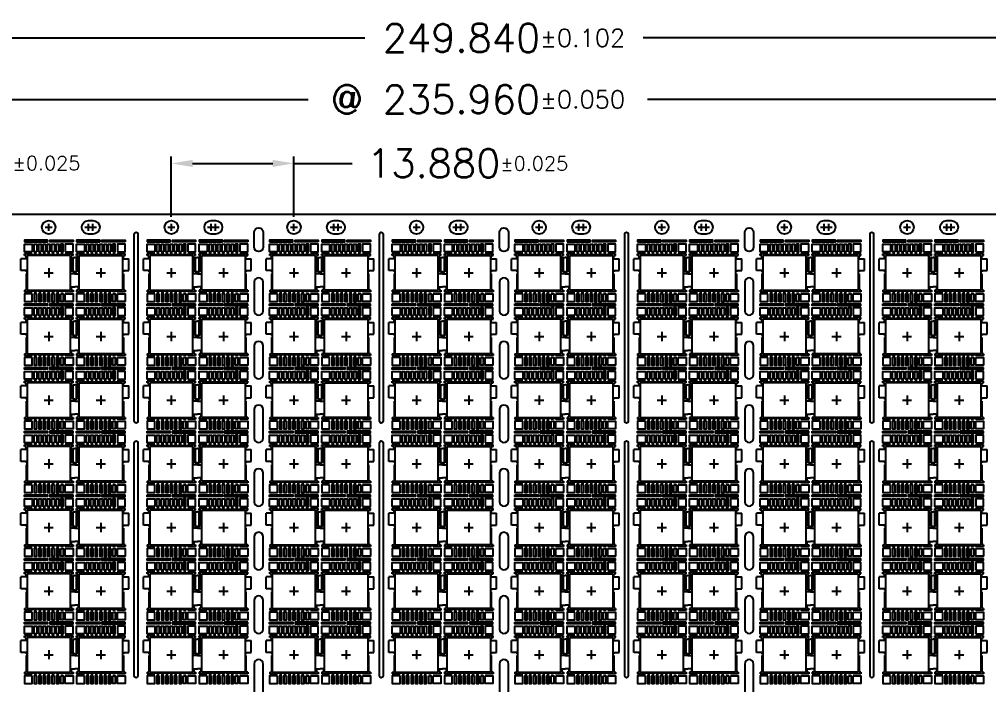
# Model space of a CAD drawing. Extents: x -204 to -64, y -54 to 30.
# Drawn here: x -109.37 to -81.94, y 11.33 to 30.14 of the extents above; entities that cross this region are included whole.
import ezdxf
from ezdxf.lldxf.tags import DXFTag

# ---------------------------------------------------------------- set-up
doc = ezdxf.new("R2010")
doc.units = 0
doc.header["$LTSCALE"] = 8
doc.header["$MEASUREMENT"] = 0
doc.linetypes.add('PHANTOM', pattern=[63.5, 31.75, -6.35, 6.35, -6.35, 6.35, -6.35])
for name, color, linetype in [('CEN', 2, 'CENTER'), ('DIM', 7, 'Continuous'), ('PKG-OUT', 1, 'PHANTOM')]:
    doc.layers.add(name, color=color, linetype=linetype)
doc.styles.get("Standard").update_dxf_attribs({"font": 'SIMPLEX.shx', "height": 0.8})
tags = doc.linetypes.add('CENTER', pattern=[2, 1.25, -0.25, 0.25, -0.25]).pattern_tags.tags
tags[10:11] = [DXFTag(74, 4), DXFTag(75, 0), DXFTag(340, '0'), DXFTag(46, 1.0), DXFTag(50, 0.0), DXFTag(44, 0.0), DXFTag(45, 0.0)]
tags[8:9] = [DXFTag(74, 4), DXFTag(75, 0), DXFTag(340, '0'), DXFTag(46, 1.0), DXFTag(50, 0.0), DXFTag(44, 0.0), DXFTag(45, 0.0)]
tags[6:7] = [DXFTag(74, 4), DXFTag(75, 0), DXFTag(340, '0'), DXFTag(46, 1.0), DXFTag(50, 0.0), DXFTag(44, 0.0), DXFTag(45, 0.0)]
tags[4:5] = [DXFTag(74, 4), DXFTag(75, 0), DXFTag(340, '0'), DXFTag(46, 1.0), DXFTag(50, 0.0), DXFTag(44, 0.0), DXFTag(45, 0.0)]
doc.dimstyles.new('STRIP', dxfattribs={"dimtxt": 0.8, "dimasz": 0.6, "dimexe": 0.2, "dimexo": 0.2, "dimgap": 0.2, "dimtad": 0, "dimdec": 3, "dimlfac": 4, "dimzin": 0, "dimdsep": 46, "dimtxsty": 'Standard', "dimcen": 0.2, "dimclrd": 2, "dimclre": 2, "dimadec": 0, "dimazin": 0, "dimtfac": 1, "dimtdec": 3, "dimtofl": 0, "dimtmove": 0, "dimatfit": 3, "dimfxl": 1, "dimtolj": 1, "dimtzin": 0, "dimarcsym": 0})

# ---------------------------------------------------------------- blocks, each defined once
blk = doc.blocks.new('*D107')
at = {"layer": 'DEFPOINTS', "color": 0, "transparency": 16777216}
for p in [(144.237, -237.811), (81.777, -243.053), (144.237, -243.053)]:
    blk.add_point(p, dxfattribs=at)
at = {"layer": 'DIM', "color": 2, "lineweight": -2, "transparency": 16777216}
for p, q in [((81.777, -242.853), (81.777, -237.611)), ((144.237, -242.853), (144.237, -237.611)), ((82.377, -237.811), (109.069, -237.811)), ((143.637, -237.811), (116.945, -237.811))]:
    blk.add_line(p, q, dxfattribs=at)
at = {"layer": 'DIM', "color": 2, "transparency": 16777216}
for points in [[(82.377, -237.711), (82.377, -237.911), (81.777, -237.811)], [(143.637, -237.711), (143.637, -237.911), (144.237, -237.811)]]:
    blk.add_solid(points, dxfattribs=at)
at = {"layer": 'DIM', "color": 0, "transparency": 16777216, "insert": (113.007, -237.811), "char_height": 0.8, "attachment_point": 5}
blk.add_mtext('\\A1;249.840{\\H0.625x;%%P0.102}', dxfattribs=at)
blk = doc.blocks.new('LEAD')
for points in [[(42.93, 75.15), (42.04, 75.15), (42.04, 76.03), (42.93, 76.03)], [(43.43, 75.15), (43.16, 75.15), (43.16, 76.03), (43.43, 76.03)], [(43.93, 75.15), (43.66, 75.15), (43.66, 76.03), (43.93, 76.03)], [(44.43, 75.15), (44.16, 75.15), (44.16, 76.03), (44.43, 76.03)], [(44.93, 75.15), (44.66, 75.15), (44.66, 76.03), (44.93, 76.03)], [(45.43, 75.15), (45.16, 75.15), (45.16, 76.03), (45.43, 76.03)], [(45.93, 75.15), (45.66, 75.15), (45.66, 76.03), (45.93, 76.03)], [(46.16, 75.15), (46.43, 75.15), (46.43, 76.03), (46.16, 76.03)], [(46.66, 75.15), (47.54, 75.15), (47.54, 76.03), (46.66, 76.03)]]:
    blk.add_lwpolyline(points, close=True)
blk = doc.blocks.new('*D96')
at = {"layer": 'DEFPOINTS', "color": 0, "transparency": 16777216}
for p in [(93.184, -241.353), (86.244, -243.066), (93.184, -243.066)]:
    blk.add_point(p, dxfattribs=at)
at = {"layer": 'DIM', "color": 2, "lineweight": -2, "transparency": 16777216}
for p, q in [((86.244, -242.866), (86.244, -241.153)), ((86.844, -241.353), (92.584, -241.353)), ((93.184, -242.866), (93.184, -241.153)), ((93.184, -241.353), (94.832, -241.353))]:
    blk.add_line(p, q, dxfattribs=at)
at = {"layer": 'DIM', "color": 2, "transparency": 16777216}
for points in [[(86.844, -241.253), (86.844, -241.453), (86.244, -241.353)], [(92.584, -241.253), (92.584, -241.453), (93.184, -241.353)]]:
    blk.add_solid(points, dxfattribs=at)
at = {"layer": 'DIM', "color": 0, "transparency": 16777216, "insert": (98.175, -241.353), "char_height": 0.8, "attachment_point": 5}
blk.add_mtext('\\A1;27.760{\\H0.4;±0.025}', dxfattribs=at)
blk = doc.blocks.new('*D98')
at = {"layer": 'DEFPOINTS', "color": 0, "transparency": 16777216}
for p in [(107.064, -241.359), (103.594, -243.066), (107.064, -243.066)]:
    blk.add_point(p, dxfattribs=at)
at = {"layer": 'DIM', "color": 2, "lineweight": -2, "transparency": 16777216}
for p, q in [((103.594, -242.866), (103.594, -241.159)), ((104.194, -241.359), (106.464, -241.359)), ((107.064, -242.866), (107.064, -241.159)), ((107.064, -241.359), (108.712, -241.359))]:
    blk.add_line(p, q, dxfattribs=at)
at = {"layer": 'DIM', "color": 2, "transparency": 16777216}
for points in [[(104.194, -241.259), (104.194, -241.459), (103.594, -241.359)], [(106.464, -241.259), (106.464, -241.459), (107.064, -241.359)]]:
    blk.add_solid(points, dxfattribs=at)
at = {"layer": 'DIM', "color": 0, "transparency": 16777216, "insert": (111.979, -241.359), "char_height": 0.8, "attachment_point": 5}
blk.add_mtext('\\A1;13.880{\\H0.4;±0.025}', dxfattribs=at)
blk = doc.blocks.new('*D95')
at = {"layer": 'DEFPOINTS', "color": 0, "transparency": 16777216}
for p in [(141.764, -239.55), (82.774, -243.066), (141.764, -243.066)]:
    blk.add_point(p, dxfattribs=at)
at = {"layer": 'DIM', "color": 2, "lineweight": -2, "transparency": 16777216}
for p, q in [((82.774, -242.866), (82.774, -239.35)), ((141.764, -242.866), (141.764, -239.35)), ((83.374, -239.55), (107.465, -239.55)), ((141.164, -239.55), (117.074, -239.55))]:
    blk.add_line(p, q, dxfattribs=at)
at = {"layer": 'DIM', "color": 2, "transparency": 16777216}
for points in [[(83.374, -239.45), (83.374, -239.65), (82.774, -239.55)], [(141.164, -239.45), (141.164, -239.65), (141.764, -239.55)]]:
    blk.add_solid(points, dxfattribs=at)
at = {"layer": 'DIM', "color": 0, "transparency": 16777216, "insert": (112.269, -239.55), "char_height": 0.8, "attachment_point": 5}
blk.add_mtext('\\A1;{\\C1;@} 235.960{\\H0.625x;%%P0.050}', dxfattribs=at)
blk = doc.blocks.new('HSSOP16')
for p, q in [((56.814, 26.717), (56.664, 26.717)), ((56.664, 26.379), (56.664, 26.717)), ((56.985, 26.854), (56.764, 26.854)), ((56.764, 26.804), (56.764, 26.854)), ((56.814, 26.804), (56.764, 26.804)), ((56.814, 26.717), (56.814, 26.804)), ((56.985, 26.804), (56.985, 26.854)), ((57.042, 26.804), (57.042, 26.854)), ((57.11, 26.854), (57.042, 26.854)), ((57.11, 26.804), (57.11, 26.854)), ((57.167, 26.804), (57.167, 26.854)), ((57.235, 26.854), (57.167, 26.854)), ((57.235, 26.804), (57.235, 26.854)), ((57.292, 26.804), (57.292, 26.854)), ((57.36, 26.854), (57.292, 26.854)), ((57.36, 26.804), (57.36, 26.854)), ((57.417, 26.804), (57.417, 26.854)), ((57.485, 26.854), (57.417, 26.854)), ((57.485, 26.804), (57.485, 26.854)), ((57.542, 26.804), (57.542, 26.854)), ((57.61, 26.854), (57.542, 26.854)), ((57.61, 26.804), (57.61, 26.854)), ((57.667, 26.804), (57.667, 26.854)), ((57.735, 26.854), (57.667, 26.854)), ((57.735, 26.804), (57.735, 26.854)), ((57.792, 26.804), (57.792, 26.854)), ((57.86, 26.854), (57.792, 26.854)), ((57.86, 26.804), (57.86, 26.854)), ((58.139, 26.854), (57.917, 26.854)), ((57.917, 26.804), (57.917, 26.854)), ((58.089, 26.342), (58.089, 26.804)), ((58.139, 26.804), (58.089, 26.804)), ((58.139, 26.804), (58.139, 26.854)), ((58.46, 26.854), (58.239, 26.854)), ((58.239, 26.804), (58.239, 26.854)), ((58.239, 26.804), (58.289, 26.804)), ((58.289, 26.342), (58.289, 26.804)), ((58.46, 26.804), (58.46, 26.854)), ((58.517, 26.804), (58.517, 26.854)), ((58.585, 26.854), (58.517, 26.854)), ((58.585, 26.804), (58.585, 26.854)), ((58.642, 26.804), (58.642, 26.854)), ((58.71, 26.854), (58.642, 26.854)), ((58.71, 26.804), (58.71, 26.854)), ((58.767, 26.804), (58.767, 26.854)), ((58.835, 26.854), (58.767, 26.854)), ((58.835, 26.804), (58.835, 26.854)), ((58.892, 26.804), (58.892, 26.854)), ((58.96, 26.854), (58.892, 26.854)), ((58.96, 26.804), (58.96, 26.854)), ((59.017, 26.804), (59.017, 26.854)), ((59.085, 26.854), (59.017, 26.854)), ((59.085, 26.804), (59.085, 26.854)), ((59.142, 26.804), (59.142, 26.854)), ((59.21, 26.854), (59.142, 26.854)), ((59.21, 26.804), (59.21, 26.854)), ((59.267, 26.804), (59.267, 26.854)), ((59.335, 26.854), (59.267, 26.854)), ((59.335, 26.804), (59.335, 26.854)), ((59.614, 26.854), (59.392, 26.854)), ((59.392, 26.804), (59.392, 26.854)), ((59.564, 26.717), (59.564, 26.804)), ((59.564, 26.804), (59.614, 26.804)), ((59.564, 26.717), (59.714, 26.717)), ((59.614, 26.804), (59.614, 26.854)), ((59.714, 26.379), (59.714, 26.717)), ((56.814, 26.379), (56.664, 26.379)), ((56.814, 26.379), (56.814, 26.342)), ((56.814, 26.342), (56.839, 26.342)), ((58.089, 26.342), (58.064, 26.342)), ((58.289, 26.342), (58.314, 26.342)), ((59.564, 26.342), (59.539, 26.342)), ((59.564, 26.379), (59.714, 26.379)), ((59.564, 26.379), (59.564, 26.342)), ((56.814, 26.292), (56.839, 26.292)), ((56.814, 26.292), (56.814, 25.829)), ((58.189, 26.292), (58.064, 26.292)), ((58.189, 26.292), (58.314, 26.292)), ((59.564, 26.292), (59.539, 26.292)), ((59.564, 26.292), (59.564, 25.829)), ((56.764, 25.829), (56.764, 25.779)), ((56.764, 25.829), (56.814, 25.829)), ((56.985, 25.829), (56.985, 25.779)), ((57.042, 25.829), (57.042, 25.779)), ((57.11, 25.829), (57.11, 25.779)), ((57.167, 25.829), (57.167, 25.779)), ((57.235, 25.829), (57.235, 25.779)), ((57.292, 25.829), (57.292, 25.779)), ((57.36, 25.829), (57.36, 25.779)), ((57.417, 25.829), (57.417, 25.779)), ((57.485, 25.829), (57.485, 25.779)), ((57.542, 25.829), (57.542, 25.779)), ((57.61, 25.829), (57.61, 25.779)), ((57.667, 25.829), (57.667, 25.779)), ((57.735, 25.829), (57.735, 25.779)), ((57.792, 25.829), (57.792, 25.779)), ((57.86, 25.829), (57.86, 25.779)), ((57.917, 25.829), (57.917, 25.779)), ((58.089, 25.917), (58.189, 25.917)), ((58.089, 25.917), (58.089, 25.829)), ((58.089, 25.829), (58.139, 25.829)), ((58.139, 25.829), (58.139, 25.779)), ((58.289, 25.917), (58.189, 25.917)), ((58.289, 25.829), (58.239, 25.829)), ((58.239, 25.829), (58.239, 25.779)), ((58.289, 25.917), (58.289, 25.829)), ((58.46, 25.829), (58.46, 25.779)), ((58.517, 25.829), (58.517, 25.779)), ((58.585, 25.829), (58.585, 25.779)), ((58.642, 25.829), (58.642, 25.779)), ((58.71, 25.829), (58.71, 25.779)), ((58.767, 25.829), (58.767, 25.779)), ((58.835, 25.829), (58.835, 25.779)), ((58.892, 25.829), (58.892, 25.779)), ((58.96, 25.829), (58.96, 25.779)), ((59.017, 25.829), (59.017, 25.779)), ((59.085, 25.829), (59.085, 25.779)), ((59.142, 25.829), (59.142, 25.779)), ((59.21, 25.829), (59.21, 25.779)), ((59.267, 25.829), (59.267, 25.779)), ((59.335, 25.829), (59.335, 25.779)), ((59.392, 25.829), (59.392, 25.779)), ((59.614, 25.829), (59.564, 25.829)), ((59.614, 25.829), (59.614, 25.779)), ((56.985, 25.779), (56.764, 25.779)), ((57.11, 25.779), (57.042, 25.779)), ((57.235, 25.779), (57.167, 25.779)), ((57.36, 25.779), (57.292, 25.779)), ((57.485, 25.779), (57.417, 25.779)), ((57.61, 25.779), (57.542, 25.779)), ((57.735, 25.779), (57.667, 25.779)), ((57.86, 25.779), (57.792, 25.779)), ((58.139, 25.779), (57.917, 25.779)), ((58.46, 25.779), (58.239, 25.779)), ((58.585, 25.779), (58.517, 25.779)), ((58.71, 25.779), (58.642, 25.779)), ((58.835, 25.779), (58.767, 25.779)), ((58.96, 25.779), (58.892, 25.779)), ((59.085, 25.779), (59.017, 25.779)), ((59.21, 25.779), (59.142, 25.779)), ((59.335, 25.779), (59.267, 25.779)), ((59.614, 25.779), (59.392, 25.779))]:
    blk.add_line(p, q)
for points in [[(58.189, 26.342), (58.139, 26.342), (58.139, 26.754), (58.189, 26.754)], [(58.189, 26.342), (58.239, 26.342), (58.239, 26.754), (58.189, 26.754)]]:
    blk.add_lwpolyline(points)
at = {"layer": 'CEN', "ltscale": 0.01}
for p, q in [((57.451, 26.446), (57.451, 26.188)), ((58.926, 26.446), (58.926, 26.188)), ((57.322, 26.317), (57.58, 26.317)), ((58.797, 26.317), (59.055, 26.317))]:
    blk.add_line(p, q, dxfattribs=at)
at = {"layer": 'PKG-OUT', "color": 1}
for points in [[(58.064, 26.804), (56.839, 26.804), (56.839, 25.829), (58.064, 25.829)], [(58.314, 26.804), (59.539, 26.804), (59.539, 25.829), (58.314, 25.829)]]:
    blk.add_lwpolyline(points, close=True, dxfattribs=at)

msp = doc.modelspace()

# ---------------------------------------------------------------- linework, layer by layer
msp.add_line((-64.67724, 24.62459), (-126.63724, 24.62459))
for points in [[(-107.41474, 24.45259), (-107.28774, 24.45259, -1), (-107.28774, 24.07159), (-107.41474, 24.07159, -1)], [(-103.94474, 24.45259), (-103.81774, 24.45259, -1), (-103.81774, 24.07159), (-103.94474, 24.07159, -1)], [(-100.47474, 24.45259), (-100.34774, 24.45259, -1), (-100.34774, 24.07159), (-100.47474, 24.07159, -1)], [(-97.00474, 24.45259), (-96.87774, 24.45259, -1), (-96.87774, 24.07159), (-97.00474, 24.07159, -1)], [(-93.53474, 24.45259), (-93.40774, 24.45259, -1), (-93.40774, 24.07159), (-93.53474, 24.07159, -1)], [(-90.06474, 24.45259), (-89.93774, 24.45259, -1), (-89.93774, 24.07159), (-90.06474, 24.07159, -1)], [(-86.59474, 24.45259), (-86.46774, 24.45259, -1), (-86.46774, 24.07159), (-86.59474, 24.07159, -1)], [(-83.12474, 24.45259), (-82.99774, 24.45259, -1), (-82.99774, 24.07159), (-83.12474, 24.07159, -1)], [(-102.72224, 24.12459, -1), (-102.47224, 24.12459), (-102.47224, 23.69959, -1), (-102.72224, 23.69959)], [(-95.78224, 24.12459, -1), (-95.53224, 24.12459), (-95.53224, 23.69959, -1), (-95.78224, 23.69959)], [(-88.84224, 24.12459, -1), (-88.59224, 24.12459), (-88.59224, 23.69959, -1), (-88.84224, 23.69959)], [(-106.01724, 18.77459, -1), (-106.11724, 18.77459), (-106.11724, 24.07459, -1), (-106.01724, 24.07459)], [(-99.07724, 18.77459, -1), (-99.17724, 18.77459), (-99.17724, 24.07459, -1), (-99.07724, 24.07459)], [(-92.13724, 18.77459, -1), (-92.23724, 18.77459), (-92.23724, 24.07459, -1), (-92.13724, 24.07459)], [(-85.19724, 18.77459, -1), (-85.29724, 18.77459), (-85.29724, 24.07459, -1), (-85.19724, 24.07459)], [(-102.47224, 21.89959), (-102.47224, 22.71209, 1), (-102.72224, 22.71209), (-102.72224, 21.89959, 1)], [(-95.53224, 21.89959), (-95.53224, 22.71209, 1), (-95.78224, 22.71209), (-95.78224, 21.89959, 1)], [(-88.59224, 21.89959), (-88.59224, 22.71209, 1), (-88.84224, 22.71209), (-88.84224, 21.89959, 1)], [(-102.47224, 20.09959), (-102.47224, 20.91209, 1), (-102.72224, 20.91209), (-102.72224, 20.09959, 1)], [(-95.53224, 20.09959), (-95.53224, 20.91209, 1), (-95.78224, 20.91209), (-95.78224, 20.09959, 1)], [(-88.59224, 20.09959), (-88.59224, 20.91209, 1), (-88.84224, 20.91209), (-88.84224, 20.09959, 1)], [(-102.47224, 18.29959), (-102.47224, 19.11209, 1), (-102.72224, 19.11209), (-102.72224, 18.29959, 1)], [(-95.53224, 18.29959), (-95.53224, 19.11209, 1), (-95.78224, 19.11209), (-95.78224, 18.29959, 1)], [(-88.59224, 18.29959), (-88.59224, 19.11209, 1), (-88.84224, 19.11209), (-88.84224, 18.29959, 1)], [(-106.11724, 11.57459), (-106.11724, 18.17459, -1), (-106.01724, 18.17459), (-106.01724, 11.57459, -1)], [(-99.17724, 11.57459), (-99.17724, 18.17459, -1), (-99.07724, 18.17459), (-99.07724, 11.57459, -1)], [(-92.23724, 11.57459), (-92.23724, 18.17459, -1), (-92.13724, 18.17459), (-92.13724, 11.57459, -1)], [(-85.29724, 11.57459), (-85.29724, 18.17459, -1), (-85.19724, 18.17459), (-85.19724, 11.57459, -1)], [(-102.47224, 16.49959), (-102.47224, 17.31209, 1), (-102.72224, 17.31209), (-102.72224, 16.49959, 1)], [(-95.53224, 16.49959), (-95.53224, 17.31209, 1), (-95.78224, 17.31209), (-95.78224, 16.49959, 1)], [(-88.59224, 16.49959), (-88.59224, 17.31209, 1), (-88.84224, 17.31209), (-88.84224, 16.49959, 1)], [(-102.47224, 14.69959), (-102.47224, 15.51209, 1), (-102.72224, 15.51209), (-102.72224, 14.69959, 1)], [(-95.53224, 14.69959), (-95.53224, 15.51209, 1), (-95.78224, 15.51209), (-95.78224, 14.69959, 1)], [(-88.59224, 14.69959), (-88.59224, 15.51209, 1), (-88.84224, 15.51209), (-88.84224, 14.69959, 1)], [(-102.47224, 12.89959), (-102.47224, 13.71209, 1), (-102.72224, 13.71209), (-102.72224, 12.89959, 1)], [(-95.53224, 12.89959), (-95.53224, 13.71209, 1), (-95.78224, 13.71209), (-95.78224, 12.89959, 1)], [(-88.59224, 12.89959), (-88.59224, 13.71209, 1), (-88.84224, 13.71209), (-88.84224, 12.89959, 1)], [(-102.47224, 11.09959), (-102.47224, 11.91209, 1), (-102.72224, 11.91209), (-102.72224, 11.09959, 1)], [(-95.53224, 11.09959), (-95.53224, 11.91209, 1), (-95.78224, 11.91209), (-95.78224, 11.09959, 1)], [(-88.59224, 11.09959), (-88.59224, 11.91209, 1), (-88.84224, 11.91209), (-88.84224, 11.09959, 1)]]:
    msp.add_lwpolyline(points, format="xyb", close=True)
for points in [[(-109.22724, 23.84959), (-108.57099, 23.84959), (-108.57099, 23.89959), (-109.22724, 23.89959)], [(-107.85224, 23.84959), (-108.50849, 23.84959), (-108.50849, 23.89959), (-107.85224, 23.89959)], [(-107.75224, 23.84959), (-107.09599, 23.84959), (-107.09599, 23.89959), (-107.75224, 23.89959)], [(-106.37724, 23.84959), (-107.03349, 23.84959), (-107.03349, 23.89959), (-106.37724, 23.89959)], [(-105.75724, 23.84959), (-105.10099, 23.84959), (-105.10099, 23.89959), (-105.75724, 23.89959)], [(-104.38224, 23.84959), (-105.03849, 23.84959), (-105.03849, 23.89959), (-104.38224, 23.89959)], [(-104.28224, 23.84959), (-103.62599, 23.84959), (-103.62599, 23.89959), (-104.28224, 23.89959)], [(-102.90724, 23.84959), (-103.56349, 23.84959), (-103.56349, 23.89959), (-102.90724, 23.89959)], [(-102.28724, 23.84959), (-101.63099, 23.84959), (-101.63099, 23.89959), (-102.28724, 23.89959)], [(-100.91224, 23.84959), (-101.56849, 23.84959), (-101.56849, 23.89959), (-100.91224, 23.89959)], [(-100.81224, 23.84959), (-100.15599, 23.84959), (-100.15599, 23.89959), (-100.81224, 23.89959)], [(-99.43724, 23.84959), (-100.09349, 23.84959), (-100.09349, 23.89959), (-99.43724, 23.89959)], [(-98.81724, 23.84959), (-98.16099, 23.84959), (-98.16099, 23.89959), (-98.81724, 23.89959)], [(-97.44224, 23.84959), (-98.09849, 23.84959), (-98.09849, 23.89959), (-97.44224, 23.89959)], [(-97.34224, 23.84959), (-96.68599, 23.84959), (-96.68599, 23.89959), (-97.34224, 23.89959)], [(-95.96724, 23.84959), (-96.62349, 23.84959), (-96.62349, 23.89959), (-95.96724, 23.89959)], [(-95.34724, 23.84959), (-94.69099, 23.84959), (-94.69099, 23.89959), (-95.34724, 23.89959)], [(-93.97224, 23.84959), (-94.62849, 23.84959), (-94.62849, 23.89959), (-93.97224, 23.89959)], [(-93.87224, 23.84959), (-93.21599, 23.84959), (-93.21599, 23.89959), (-93.87224, 23.89959)], [(-92.49724, 23.84959), (-93.15349, 23.84959), (-93.15349, 23.89959), (-92.49724, 23.89959)], [(-91.87724, 23.84959), (-91.22099, 23.84959), (-91.22099, 23.89959), (-91.87724, 23.89959)], [(-90.50224, 23.84959), (-91.15849, 23.84959), (-91.15849, 23.89959), (-90.50224, 23.89959)], [(-90.40224, 23.84959), (-89.74599, 23.84959), (-89.74599, 23.89959), (-90.40224, 23.89959)], [(-89.02724, 23.84959), (-89.68349, 23.84959), (-89.68349, 23.89959), (-89.02724, 23.89959)], [(-88.40724, 23.84959), (-87.75099, 23.84959), (-87.75099, 23.89959), (-88.40724, 23.89959)], [(-87.03224, 23.84959), (-87.68849, 23.84959), (-87.68849, 23.89959), (-87.03224, 23.89959)], [(-86.93224, 23.84959), (-86.27599, 23.84959), (-86.27599, 23.89959), (-86.93224, 23.89959)], [(-85.55724, 23.84959), (-86.21349, 23.84959), (-86.21349, 23.89959), (-85.55724, 23.89959)], [(-84.93724, 23.84959), (-84.28099, 23.84959), (-84.28099, 23.89959), (-84.93724, 23.89959)], [(-83.56224, 23.84959), (-84.21849, 23.84959), (-84.21849, 23.89959), (-83.56224, 23.89959)], [(-83.46224, 23.84959), (-82.80599, 23.84959), (-82.80599, 23.89959), (-83.46224, 23.89959)], [(-82.08724, 23.84959), (-82.74349, 23.84959), (-82.74349, 23.89959), (-82.08724, 23.89959)], [(-109.22724, 22.09959), (-108.57099, 22.09959), (-108.57099, 22.04959), (-109.22724, 22.04959)], [(-107.85224, 22.09959), (-108.50849, 22.09959), (-108.50849, 22.04959), (-107.85224, 22.04959)], [(-107.75224, 22.09959), (-107.09599, 22.09959), (-107.09599, 22.04959), (-107.75224, 22.04959)], [(-106.37724, 22.09959), (-107.03349, 22.09959), (-107.03349, 22.04959), (-106.37724, 22.04959)], [(-105.75724, 22.09959), (-105.10099, 22.09959), (-105.10099, 22.04959), (-105.75724, 22.04959)], [(-104.38224, 22.09959), (-105.03849, 22.09959), (-105.03849, 22.04959), (-104.38224, 22.04959)], [(-104.28224, 22.09959), (-103.62599, 22.09959), (-103.62599, 22.04959), (-104.28224, 22.04959)], [(-102.90724, 22.09959), (-103.56349, 22.09959), (-103.56349, 22.04959), (-102.90724, 22.04959)], [(-102.28724, 22.09959), (-101.63099, 22.09959), (-101.63099, 22.04959), (-102.28724, 22.04959)], [(-100.91224, 22.09959), (-101.56849, 22.09959), (-101.56849, 22.04959), (-100.91224, 22.04959)], [(-100.81224, 22.09959), (-100.15599, 22.09959), (-100.15599, 22.04959), (-100.81224, 22.04959)], [(-99.43724, 22.09959), (-100.09349, 22.09959), (-100.09349, 22.04959), (-99.43724, 22.04959)], [(-98.81724, 22.09959), (-98.16099, 22.09959), (-98.16099, 22.04959), (-98.81724, 22.04959)], [(-97.44224, 22.09959), (-98.09849, 22.09959), (-98.09849, 22.04959), (-97.44224, 22.04959)], [(-97.34224, 22.09959), (-96.68599, 22.09959), (-96.68599, 22.04959), (-97.34224, 22.04959)], [(-95.96724, 22.09959), (-96.62349, 22.09959), (-96.62349, 22.04959), (-95.96724, 22.04959)], [(-95.34724, 22.09959), (-94.69099, 22.09959), (-94.69099, 22.04959), (-95.34724, 22.04959)], [(-93.97224, 22.09959), (-94.62849, 22.09959), (-94.62849, 22.04959), (-93.97224, 22.04959)], [(-93.87224, 22.09959), (-93.21599, 22.09959), (-93.21599, 22.04959), (-93.87224, 22.04959)], [(-92.49724, 22.09959), (-93.15349, 22.09959), (-93.15349, 22.04959), (-92.49724, 22.04959)], [(-91.87724, 22.09959), (-91.22099, 22.09959), (-91.22099, 22.04959), (-91.87724, 22.04959)], [(-90.50224, 22.09959), (-91.15849, 22.09959), (-91.15849, 22.04959), (-90.50224, 22.04959)], [(-90.40224, 22.09959), (-89.74599, 22.09959), (-89.74599, 22.04959), (-90.40224, 22.04959)], [(-89.02724, 22.09959), (-89.68349, 22.09959), (-89.68349, 22.04959), (-89.02724, 22.04959)], [(-88.40724, 22.09959), (-87.75099, 22.09959), (-87.75099, 22.04959), (-88.40724, 22.04959)], [(-87.03224, 22.09959), (-87.68849, 22.09959), (-87.68849, 22.04959), (-87.03224, 22.04959)], [(-86.93224, 22.09959), (-86.27599, 22.09959), (-86.27599, 22.04959), (-86.93224, 22.04959)], [(-85.55724, 22.09959), (-86.21349, 22.09959), (-86.21349, 22.04959), (-85.55724, 22.04959)], [(-84.93724, 22.09959), (-84.28099, 22.09959), (-84.28099, 22.04959), (-84.93724, 22.04959)], [(-83.56224, 22.09959), (-84.21849, 22.09959), (-84.21849, 22.04959), (-83.56224, 22.04959)], [(-83.46224, 22.09959), (-82.80599, 22.09959), (-82.80599, 22.04959), (-83.46224, 22.04959)], [(-82.08724, 22.09959), (-82.74349, 22.09959), (-82.74349, 22.04959), (-82.08724, 22.04959)], [(-109.22724, 20.29959), (-108.57099, 20.29959), (-108.57099, 20.24959), (-109.22724, 20.24959)], [(-107.85224, 20.29959), (-108.50849, 20.29959), (-108.50849, 20.24959), (-107.85224, 20.24959)], [(-107.75224, 20.29959), (-107.09599, 20.29959), (-107.09599, 20.24959), (-107.75224, 20.24959)], [(-106.37724, 20.29959), (-107.03349, 20.29959), (-107.03349, 20.24959), (-106.37724, 20.24959)], [(-105.75724, 20.29959), (-105.10099, 20.29959), (-105.10099, 20.24959), (-105.75724, 20.24959)], [(-104.38224, 20.29959), (-105.03849, 20.29959), (-105.03849, 20.24959), (-104.38224, 20.24959)], [(-104.28224, 20.29959), (-103.62599, 20.29959), (-103.62599, 20.24959), (-104.28224, 20.24959)], [(-102.90724, 20.29959), (-103.56349, 20.29959), (-103.56349, 20.24959), (-102.90724, 20.24959)], [(-102.28724, 20.29959), (-101.63099, 20.29959), (-101.63099, 20.24959), (-102.28724, 20.24959)], [(-100.91224, 20.29959), (-101.56849, 20.29959), (-101.56849, 20.24959), (-100.91224, 20.24959)], [(-100.81224, 20.29959), (-100.15599, 20.29959), (-100.15599, 20.24959), (-100.81224, 20.24959)], [(-99.43724, 20.29959), (-100.09349, 20.29959), (-100.09349, 20.24959), (-99.43724, 20.24959)], [(-98.81724, 20.29959), (-98.16099, 20.29959), (-98.16099, 20.24959), (-98.81724, 20.24959)], [(-97.44224, 20.29959), (-98.09849, 20.29959), (-98.09849, 20.24959), (-97.44224, 20.24959)], [(-97.34224, 20.29959), (-96.68599, 20.29959), (-96.68599, 20.24959), (-97.34224, 20.24959)], [(-95.96724, 20.29959), (-96.62349, 20.29959), (-96.62349, 20.24959), (-95.96724, 20.24959)], [(-95.34724, 20.29959), (-94.69099, 20.29959), (-94.69099, 20.24959), (-95.34724, 20.24959)], [(-93.97224, 20.29959), (-94.62849, 20.29959), (-94.62849, 20.24959), (-93.97224, 20.24959)], [(-93.87224, 20.29959), (-93.21599, 20.29959), (-93.21599, 20.24959), (-93.87224, 20.24959)], [(-92.49724, 20.29959), (-93.15349, 20.29959), (-93.15349, 20.24959), (-92.49724, 20.24959)], [(-91.87724, 20.29959), (-91.22099, 20.29959), (-91.22099, 20.24959), (-91.87724, 20.24959)], [(-90.50224, 20.29959), (-91.15849, 20.29959), (-91.15849, 20.24959), (-90.50224, 20.24959)], [(-90.40224, 20.29959), (-89.74599, 20.29959), (-89.74599, 20.24959), (-90.40224, 20.24959)], [(-89.02724, 20.29959), (-89.68349, 20.29959), (-89.68349, 20.24959), (-89.02724, 20.24959)], [(-88.40724, 20.29959), (-87.75099, 20.29959), (-87.75099, 20.24959), (-88.40724, 20.24959)], [(-87.03224, 20.29959), (-87.68849, 20.29959), (-87.68849, 20.24959), (-87.03224, 20.24959)], [(-86.93224, 20.29959), (-86.27599, 20.29959), (-86.27599, 20.24959), (-86.93224, 20.24959)], [(-85.55724, 20.29959), (-86.21349, 20.29959), (-86.21349, 20.24959), (-85.55724, 20.24959)], [(-84.93724, 20.29959), (-84.28099, 20.29959), (-84.28099, 20.24959), (-84.93724, 20.24959)], [(-83.56224, 20.29959), (-84.21849, 20.29959), (-84.21849, 20.24959), (-83.56224, 20.24959)], [(-83.46224, 20.29959), (-82.80599, 20.29959), (-82.80599, 20.24959), (-83.46224, 20.24959)], [(-82.08724, 20.29959), (-82.74349, 20.29959), (-82.74349, 20.24959), (-82.08724, 20.24959)], [(-109.22724, 18.49959), (-108.57099, 18.49959), (-108.57099, 18.44959), (-109.22724, 18.44959)], [(-107.85224, 18.49959), (-108.50849, 18.49959), (-108.50849, 18.44959), (-107.85224, 18.44959)], [(-107.75224, 18.49959), (-107.09599, 18.49959), (-107.09599, 18.44959), (-107.75224, 18.44959)], [(-106.37724, 18.49959), (-107.03349, 18.49959), (-107.03349, 18.44959), (-106.37724, 18.44959)], [(-105.75724, 18.49959), (-105.10099, 18.49959), (-105.10099, 18.44959), (-105.75724, 18.44959)], [(-104.38224, 18.49959), (-105.03849, 18.49959), (-105.03849, 18.44959), (-104.38224, 18.44959)], [(-104.28224, 18.49959), (-103.62599, 18.49959), (-103.62599, 18.44959), (-104.28224, 18.44959)], [(-102.90724, 18.49959), (-103.56349, 18.49959), (-103.56349, 18.44959), (-102.90724, 18.44959)], [(-102.28724, 18.49959), (-101.63099, 18.49959), (-101.63099, 18.44959), (-102.28724, 18.44959)], [(-100.91224, 18.49959), (-101.56849, 18.49959), (-101.56849, 18.44959), (-100.91224, 18.44959)], [(-100.81224, 18.49959), (-100.15599, 18.49959), (-100.15599, 18.44959), (-100.81224, 18.44959)], [(-99.43724, 18.49959), (-100.09349, 18.49959), (-100.09349, 18.44959), (-99.43724, 18.44959)], [(-98.81724, 18.49959), (-98.16099, 18.49959), (-98.16099, 18.44959), (-98.81724, 18.44959)], [(-97.44224, 18.49959), (-98.09849, 18.49959), (-98.09849, 18.44959), (-97.44224, 18.44959)], [(-97.34224, 18.49959), (-96.68599, 18.49959), (-96.68599, 18.44959), (-97.34224, 18.44959)], [(-95.96724, 18.49959), (-96.62349, 18.49959), (-96.62349, 18.44959), (-95.96724, 18.44959)], [(-95.34724, 18.49959), (-94.69099, 18.49959), (-94.69099, 18.44959), (-95.34724, 18.44959)], [(-93.97224, 18.49959), (-94.62849, 18.49959), (-94.62849, 18.44959), (-93.97224, 18.44959)], [(-93.87224, 18.49959), (-93.21599, 18.49959), (-93.21599, 18.44959), (-93.87224, 18.44959)], [(-92.49724, 18.49959), (-93.15349, 18.49959), (-93.15349, 18.44959), (-92.49724, 18.44959)], [(-91.87724, 18.49959), (-91.22099, 18.49959), (-91.22099, 18.44959), (-91.87724, 18.44959)], [(-90.50224, 18.49959), (-91.15849, 18.49959), (-91.15849, 18.44959), (-90.50224, 18.44959)], [(-90.40224, 18.49959), (-89.74599, 18.49959), (-89.74599, 18.44959), (-90.40224, 18.44959)], [(-89.02724, 18.49959), (-89.68349, 18.49959), (-89.68349, 18.44959), (-89.02724, 18.44959)], [(-88.40724, 18.49959), (-87.75099, 18.49959), (-87.75099, 18.44959), (-88.40724, 18.44959)], [(-87.03224, 18.49959), (-87.68849, 18.49959), (-87.68849, 18.44959), (-87.03224, 18.44959)], [(-86.93224, 18.49959), (-86.27599, 18.49959), (-86.27599, 18.44959), (-86.93224, 18.44959)], [(-85.55724, 18.49959), (-86.21349, 18.49959), (-86.21349, 18.44959), (-85.55724, 18.44959)], [(-84.93724, 18.49959), (-84.28099, 18.49959), (-84.28099, 18.44959), (-84.93724, 18.44959)], [(-83.56224, 18.49959), (-84.21849, 18.49959), (-84.21849, 18.44959), (-83.56224, 18.44959)], [(-83.46224, 18.49959), (-82.80599, 18.49959), (-82.80599, 18.44959), (-83.46224, 18.44959)], [(-82.08724, 18.49959), (-82.74349, 18.49959), (-82.74349, 18.44959), (-82.08724, 18.44959)], [(-109.22724, 16.69959), (-108.57099, 16.69959), (-108.57099, 16.64959), (-109.22724, 16.64959)], [(-107.85224, 16.69959), (-108.50849, 16.69959), (-108.50849, 16.64959), (-107.85224, 16.64959)], [(-107.75224, 16.69959), (-107.09599, 16.69959), (-107.09599, 16.64959), (-107.75224, 16.64959)], [(-106.37724, 16.69959), (-107.03349, 16.69959), (-107.03349, 16.64959), (-106.37724, 16.64959)], [(-105.75724, 16.69959), (-105.10099, 16.69959), (-105.10099, 16.64959), (-105.75724, 16.64959)], [(-104.38224, 16.69959), (-105.03849, 16.69959), (-105.03849, 16.64959), (-104.38224, 16.64959)], [(-104.28224, 16.69959), (-103.62599, 16.69959), (-103.62599, 16.64959), (-104.28224, 16.64959)], [(-102.90724, 16.69959), (-103.56349, 16.69959), (-103.56349, 16.64959), (-102.90724, 16.64959)], [(-102.28724, 16.69959), (-101.63099, 16.69959), (-101.63099, 16.64959), (-102.28724, 16.64959)], [(-100.91224, 16.69959), (-101.56849, 16.69959), (-101.56849, 16.64959), (-100.91224, 16.64959)], [(-100.81224, 16.69959), (-100.15599, 16.69959), (-100.15599, 16.64959), (-100.81224, 16.64959)], [(-99.43724, 16.69959), (-100.09349, 16.69959), (-100.09349, 16.64959), (-99.43724, 16.64959)], [(-98.81724, 16.69959), (-98.16099, 16.69959), (-98.16099, 16.64959), (-98.81724, 16.64959)], [(-97.44224, 16.69959), (-98.09849, 16.69959), (-98.09849, 16.64959), (-97.44224, 16.64959)], [(-97.34224, 16.69959), (-96.68599, 16.69959), (-96.68599, 16.64959), (-97.34224, 16.64959)], [(-95.96724, 16.69959), (-96.62349, 16.69959), (-96.62349, 16.64959), (-95.96724, 16.64959)], [(-95.34724, 16.69959), (-94.69099, 16.69959), (-94.69099, 16.64959), (-95.34724, 16.64959)], [(-93.97224, 16.69959), (-94.62849, 16.69959), (-94.62849, 16.64959), (-93.97224, 16.64959)], [(-93.87224, 16.69959), (-93.21599, 16.69959), (-93.21599, 16.64959), (-93.87224, 16.64959)], [(-92.49724, 16.69959), (-93.15349, 16.69959), (-93.15349, 16.64959), (-92.49724, 16.64959)], [(-91.87724, 16.69959), (-91.22099, 16.69959), (-91.22099, 16.64959), (-91.87724, 16.64959)], [(-90.50224, 16.69959), (-91.15849, 16.69959), (-91.15849, 16.64959), (-90.50224, 16.64959)], [(-90.40224, 16.69959), (-89.74599, 16.69959), (-89.74599, 16.64959), (-90.40224, 16.64959)], [(-89.02724, 16.69959), (-89.68349, 16.69959), (-89.68349, 16.64959), (-89.02724, 16.64959)], [(-88.40724, 16.69959), (-87.75099, 16.69959), (-87.75099, 16.64959), (-88.40724, 16.64959)], [(-87.03224, 16.69959), (-87.68849, 16.69959), (-87.68849, 16.64959), (-87.03224, 16.64959)], [(-86.93224, 16.69959), (-86.27599, 16.69959), (-86.27599, 16.64959), (-86.93224, 16.64959)], [(-85.55724, 16.69959), (-86.21349, 16.69959), (-86.21349, 16.64959), (-85.55724, 16.64959)], [(-84.93724, 16.69959), (-84.28099, 16.69959), (-84.28099, 16.64959), (-84.93724, 16.64959)], [(-83.56224, 16.69959), (-84.21849, 16.69959), (-84.21849, 16.64959), (-83.56224, 16.64959)], [(-83.46224, 16.69959), (-82.80599, 16.69959), (-82.80599, 16.64959), (-83.46224, 16.64959)], [(-82.08724, 16.69959), (-82.74349, 16.69959), (-82.74349, 16.64959), (-82.08724, 16.64959)], [(-109.22724, 14.89959), (-108.57099, 14.89959), (-108.57099, 14.84959), (-109.22724, 14.84959)], [(-107.85224, 14.89959), (-108.50849, 14.89959), (-108.50849, 14.84959), (-107.85224, 14.84959)], [(-107.75224, 14.89959), (-107.09599, 14.89959), (-107.09599, 14.84959), (-107.75224, 14.84959)], [(-106.37724, 14.89959), (-107.03349, 14.89959), (-107.03349, 14.84959), (-106.37724, 14.84959)], [(-105.75724, 14.89959), (-105.10099, 14.89959), (-105.10099, 14.84959), (-105.75724, 14.84959)], [(-104.38224, 14.89959), (-105.03849, 14.89959), (-105.03849, 14.84959), (-104.38224, 14.84959)], [(-104.28224, 14.89959), (-103.62599, 14.89959), (-103.62599, 14.84959), (-104.28224, 14.84959)], [(-102.90724, 14.89959), (-103.56349, 14.89959), (-103.56349, 14.84959), (-102.90724, 14.84959)], [(-102.28724, 14.89959), (-101.63099, 14.89959), (-101.63099, 14.84959), (-102.28724, 14.84959)], [(-100.91224, 14.89959), (-101.56849, 14.89959), (-101.56849, 14.84959), (-100.91224, 14.84959)], [(-100.81224, 14.89959), (-100.15599, 14.89959), (-100.15599, 14.84959), (-100.81224, 14.84959)], [(-99.43724, 14.89959), (-100.09349, 14.89959), (-100.09349, 14.84959), (-99.43724, 14.84959)], [(-98.81724, 14.89959), (-98.16099, 14.89959), (-98.16099, 14.84959), (-98.81724, 14.84959)], [(-97.44224, 14.89959), (-98.09849, 14.89959), (-98.09849, 14.84959), (-97.44224, 14.84959)], [(-97.34224, 14.89959), (-96.68599, 14.89959), (-96.68599, 14.84959), (-97.34224, 14.84959)], [(-95.96724, 14.89959), (-96.62349, 14.89959), (-96.62349, 14.84959), (-95.96724, 14.84959)], [(-95.34724, 14.89959), (-94.69099, 14.89959), (-94.69099, 14.84959), (-95.34724, 14.84959)], [(-93.97224, 14.89959), (-94.62849, 14.89959), (-94.62849, 14.84959), (-93.97224, 14.84959)], [(-93.87224, 14.89959), (-93.21599, 14.89959), (-93.21599, 14.84959), (-93.87224, 14.84959)], [(-92.49724, 14.89959), (-93.15349, 14.89959), (-93.15349, 14.84959), (-92.49724, 14.84959)], [(-91.87724, 14.89959), (-91.22099, 14.89959), (-91.22099, 14.84959), (-91.87724, 14.84959)], [(-90.50224, 14.89959), (-91.15849, 14.89959), (-91.15849, 14.84959), (-90.50224, 14.84959)], [(-90.40224, 14.89959), (-89.74599, 14.89959), (-89.74599, 14.84959), (-90.40224, 14.84959)], [(-89.02724, 14.89959), (-89.68349, 14.89959), (-89.68349, 14.84959), (-89.02724, 14.84959)], [(-88.40724, 14.89959), (-87.75099, 14.89959), (-87.75099, 14.84959), (-88.40724, 14.84959)], [(-87.03224, 14.89959), (-87.68849, 14.89959), (-87.68849, 14.84959), (-87.03224, 14.84959)], [(-86.93224, 14.89959), (-86.27599, 14.89959), (-86.27599, 14.84959), (-86.93224, 14.84959)], [(-85.55724, 14.89959), (-86.21349, 14.89959), (-86.21349, 14.84959), (-85.55724, 14.84959)], [(-84.93724, 14.89959), (-84.28099, 14.89959), (-84.28099, 14.84959), (-84.93724, 14.84959)], [(-83.56224, 14.89959), (-84.21849, 14.89959), (-84.21849, 14.84959), (-83.56224, 14.84959)], [(-83.46224, 14.89959), (-82.80599, 14.89959), (-82.80599, 14.84959), (-83.46224, 14.84959)], [(-82.08724, 14.89959), (-82.74349, 14.89959), (-82.74349, 14.84959), (-82.08724, 14.84959)], [(-109.22724, 13.09959), (-108.57099, 13.09959), (-108.57099, 13.04959), (-109.22724, 13.04959)], [(-107.85224, 13.09959), (-108.50849, 13.09959), (-108.50849, 13.04959), (-107.85224, 13.04959)], [(-107.75224, 13.09959), (-107.09599, 13.09959), (-107.09599, 13.04959), (-107.75224, 13.04959)], [(-106.37724, 13.09959), (-107.03349, 13.09959), (-107.03349, 13.04959), (-106.37724, 13.04959)], [(-105.75724, 13.09959), (-105.10099, 13.09959), (-105.10099, 13.04959), (-105.75724, 13.04959)], [(-104.38224, 13.09959), (-105.03849, 13.09959), (-105.03849, 13.04959), (-104.38224, 13.04959)], [(-104.28224, 13.09959), (-103.62599, 13.09959), (-103.62599, 13.04959), (-104.28224, 13.04959)], [(-102.90724, 13.09959), (-103.56349, 13.09959), (-103.56349, 13.04959), (-102.90724, 13.04959)], [(-102.28724, 13.09959), (-101.63099, 13.09959), (-101.63099, 13.04959), (-102.28724, 13.04959)], [(-100.91224, 13.09959), (-101.56849, 13.09959), (-101.56849, 13.04959), (-100.91224, 13.04959)], [(-100.81224, 13.09959), (-100.15599, 13.09959), (-100.15599, 13.04959), (-100.81224, 13.04959)], [(-99.43724, 13.09959), (-100.09349, 13.09959), (-100.09349, 13.04959), (-99.43724, 13.04959)], [(-98.81724, 13.09959), (-98.16099, 13.09959), (-98.16099, 13.04959), (-98.81724, 13.04959)], [(-97.44224, 13.09959), (-98.09849, 13.09959), (-98.09849, 13.04959), (-97.44224, 13.04959)], [(-97.34224, 13.09959), (-96.68599, 13.09959), (-96.68599, 13.04959), (-97.34224, 13.04959)], [(-95.96724, 13.09959), (-96.62349, 13.09959), (-96.62349, 13.04959), (-95.96724, 13.04959)], [(-95.34724, 13.09959), (-94.69099, 13.09959), (-94.69099, 13.04959), (-95.34724, 13.04959)], [(-93.97224, 13.09959), (-94.62849, 13.09959), (-94.62849, 13.04959), (-93.97224, 13.04959)], [(-93.87224, 13.09959), (-93.21599, 13.09959), (-93.21599, 13.04959), (-93.87224, 13.04959)], [(-92.49724, 13.09959), (-93.15349, 13.09959), (-93.15349, 13.04959), (-92.49724, 13.04959)], [(-91.87724, 13.09959), (-91.22099, 13.09959), (-91.22099, 13.04959), (-91.87724, 13.04959)], [(-90.50224, 13.09959), (-91.15849, 13.09959), (-91.15849, 13.04959), (-90.50224, 13.04959)], [(-90.40224, 13.09959), (-89.74599, 13.09959), (-89.74599, 13.04959), (-90.40224, 13.04959)], [(-89.02724, 13.09959), (-89.68349, 13.09959), (-89.68349, 13.04959), (-89.02724, 13.04959)], [(-88.40724, 13.09959), (-87.75099, 13.09959), (-87.75099, 13.04959), (-88.40724, 13.04959)], [(-87.03224, 13.09959), (-87.68849, 13.09959), (-87.68849, 13.04959), (-87.03224, 13.04959)], [(-86.93224, 13.09959), (-86.27599, 13.09959), (-86.27599, 13.04959), (-86.93224, 13.04959)], [(-85.55724, 13.09959), (-86.21349, 13.09959), (-86.21349, 13.04959), (-85.55724, 13.04959)], [(-84.93724, 13.09959), (-84.28099, 13.09959), (-84.28099, 13.04959), (-84.93724, 13.04959)], [(-83.56224, 13.09959), (-84.21849, 13.09959), (-84.21849, 13.04959), (-83.56224, 13.04959)], [(-83.46224, 13.09959), (-82.80599, 13.09959), (-82.80599, 13.04959), (-83.46224, 13.04959)], [(-82.08724, 13.09959), (-82.74349, 13.09959), (-82.74349, 13.04959), (-82.08724, 13.04959)]]:
    msp.add_lwpolyline(points, close=True)
for centre in [(-108.53974, 24.26209), (-105.06974, 24.26209), (-101.59974, 24.26209), (-98.12974, 24.26209), (-94.65974, 24.26209), (-91.18974, 24.26209), (-87.71974, 24.26209), (-84.24974, 24.26209)]:
    msp.add_circle(centre, 0.1905)
at = {"layer": 'CEN'}
for p, q in [((-108.63974, 24.26209), (-108.43974, 24.26209)), ((-108.53974, 24.16209), (-108.53974, 24.36209)), ((-107.51474, 24.26209), (-107.31474, 24.26209)), ((-107.41474, 24.16209), (-107.41474, 24.36209)), ((-107.38774, 24.26209), (-107.18774, 24.26209)), ((-107.28774, 24.16209), (-107.28774, 24.36209)), ((-105.16974, 24.26209), (-104.96974, 24.26209)), ((-105.06974, 24.16209), (-105.06974, 24.36209)), ((-104.04474, 24.26209), (-103.84474, 24.26209)), ((-103.94474, 24.16209), (-103.94474, 24.36209)), ((-103.91774, 24.26209), (-103.71774, 24.26209)), ((-103.81774, 24.16209), (-103.81774, 24.36209)), ((-101.69974, 24.26209), (-101.49974, 24.26209)), ((-101.59974, 24.16209), (-101.59974, 24.36209)), ((-100.57474, 24.26209), (-100.37474, 24.26209)), ((-100.47474, 24.16209), (-100.47474, 24.36209)), ((-100.44774, 24.26209), (-100.24774, 24.26209)), ((-100.34774, 24.16209), (-100.34774, 24.36209)), ((-98.22974, 24.26209), (-98.02974, 24.26209)), ((-98.12974, 24.16209), (-98.12974, 24.36209)), ((-97.10474, 24.26209), (-96.90474, 24.26209)), ((-97.00474, 24.16209), (-97.00474, 24.36209)), ((-96.97774, 24.26209), (-96.77774, 24.26209)), ((-96.87774, 24.16209), (-96.87774, 24.36209)), ((-94.75974, 24.26209), (-94.55974, 24.26209)), ((-94.65974, 24.16209), (-94.65974, 24.36209)), ((-93.63474, 24.26209), (-93.43474, 24.26209)), ((-93.53474, 24.16209), (-93.53474, 24.36209)), ((-93.50774, 24.26209), (-93.30774, 24.26209)), ((-93.40774, 24.16209), (-93.40774, 24.36209)), ((-91.28974, 24.26209), (-91.08974, 24.26209)), ((-91.18974, 24.16209), (-91.18974, 24.36209)), ((-90.16474, 24.26209), (-89.96474, 24.26209)), ((-90.06474, 24.16209), (-90.06474, 24.36209)), ((-90.03774, 24.26209), (-89.83774, 24.26209)), ((-89.93774, 24.16209), (-89.93774, 24.36209)), ((-87.81974, 24.26209), (-87.61974, 24.26209)), ((-87.71974, 24.16209), (-87.71974, 24.36209)), ((-86.69474, 24.26209), (-86.49474, 24.26209)), ((-86.59474, 24.16209), (-86.59474, 24.36209)), ((-86.56774, 24.26209), (-86.36774, 24.26209)), ((-86.46774, 24.16209), (-86.46774, 24.36209)), ((-84.34974, 24.26209), (-84.14974, 24.26209)), ((-84.24974, 24.16209), (-84.24974, 24.36209)), ((-83.22474, 24.26209), (-83.02474, 24.26209)), ((-83.12474, 24.16209), (-83.12474, 24.36209)), ((-83.09774, 24.26209), (-82.89774, 24.26209)), ((-82.99774, 24.16209), (-82.99774, 24.36209))]:
    msp.add_line(p, q, dxfattribs=at)

# ---------------------------------------------------------------- block references
at = {"xscale": 0.25, "yscale": 0.25, "zscale": 0.25}
for p in [(-119.73726, 4.77858), (-118.26226, 4.77858), (-116.26726, 4.77858), (-114.79226, 4.77858), (-112.79726, 4.77858), (-111.32226, 4.77858), (-109.32726, 4.77858), (-107.85226, 4.77858), (-105.85726, 4.77858), (-104.38226, 4.77858), (-102.38726, 4.77858), (-100.91226, 4.77858), (-98.91726, 4.77858), (-97.44226, 4.77858), (-95.44726, 4.77858), (-93.97226, 4.77858), (-119.73726, 2.97858), (-118.26226, 2.97858), (-116.26726, 2.97858), (-114.79226, 2.97858), (-112.79726, 2.97858), (-111.32226, 2.97858), (-109.32726, 2.97858), (-107.85226, 2.97858), (-105.85726, 2.97858), (-104.38226, 2.97858), (-102.38726, 2.97858), (-100.91226, 2.97858), (-98.91726, 2.97858), (-97.44226, 2.97858), (-95.44726, 2.97858), (-93.97226, 2.97858), (-119.73726, 1.17858), (-118.26226, 1.17858), (-116.26726, 1.17858), (-114.79226, 1.17858), (-112.79726, 1.17858), (-111.32226, 1.17858), (-109.32726, 1.17858), (-107.85226, 1.17858), (-105.85726, 1.17858), (-104.38226, 1.17858), (-102.38726, 1.17858), (-100.91226, 1.17858), (-98.91726, 1.17858), (-97.44226, 1.17858), (-95.44726, 1.17858), (-93.97226, 1.17858), (-119.73726, -0.62142), (-118.26226, -0.62142), (-116.26726, -0.62142), (-114.79226, -0.62142), (-112.79726, -0.62142), (-111.32226, -0.62142), (-109.32726, -0.62142), (-107.85226, -0.62142), (-105.85726, -0.62142), (-104.38226, -0.62142), (-102.38726, -0.62142), (-100.91226, -0.62142), (-98.91726, -0.62142), (-97.44226, -0.62142), (-95.44726, -0.62142), (-93.97226, -0.62142), (-119.73726, -2.42142), (-118.26226, -2.42142), (-116.26726, -2.42142), (-114.79226, -2.42142), (-112.79726, -2.42142), (-111.32226, -2.42142), (-109.32726, -2.42142), (-107.85226, -2.42142), (-105.85726, -2.42142), (-104.38226, -2.42142), (-102.38726, -2.42142), (-100.91226, -2.42142), (-98.91726, -2.42142), (-97.44226, -2.42142), (-95.44726, -2.42142), (-93.97226, -2.42142), (-119.73726, -4.22142), (-118.26226, -4.22142), (-116.26726, -4.22142), (-114.79226, -4.22142), (-112.79726, -4.22142), (-111.32226, -4.22142), (-109.32726, -4.22142), (-107.85226, -4.22142), (-105.85726, -4.22142), (-104.38226, -4.22142), (-102.38726, -4.22142), (-100.91226, -4.22142), (-98.91726, -4.22142), (-97.44226, -4.22142), (-95.44726, -4.22142), (-93.97226, -4.22142), (-119.73726, -6.02142), (-118.26226, -6.02142), (-116.26726, -6.02142), (-114.79226, -6.02142), (-112.79726, -6.02142), (-111.32226, -6.02142), (-109.32726, -6.02142), (-107.85226, -6.02142), (-105.85726, -6.02142), (-104.38226, -6.02142), (-102.38726, -6.02142), (-100.91226, -6.02142), (-98.91726, -6.02142), (-97.44226, -6.02142), (-95.44726, -6.02142), (-93.97226, -6.02142)]:
    msp.add_blockref('LEAD', p, dxfattribs=at)
for p in [(-165.99085, -3.34196), (-162.52085, -3.34196), (-159.05085, -3.34196), (-155.58085, -3.34196), (-152.11085, -3.34196), (-148.64085, -3.34196), (-145.17085, -3.34196), (-141.70085, -3.34196), (-165.99085, -5.14196), (-162.52085, -5.14196), (-159.05085, -5.14196), (-155.58085, -5.14196), (-152.11085, -5.14196), (-148.64085, -5.14196), (-145.17085, -5.14196), (-141.70085, -5.14196), (-165.99085, -6.94196), (-162.52085, -6.94196), (-159.05085, -6.94196), (-155.58085, -6.94196), (-152.11085, -6.94196), (-148.64085, -6.94196), (-145.17085, -6.94196), (-141.70085, -6.94196), (-165.99085, -8.74196), (-162.52085, -8.74196), (-159.05085, -8.74196), (-155.58085, -8.74196), (-152.11085, -8.74196), (-148.64085, -8.74196), (-145.17085, -8.74196), (-141.70085, -8.74196), (-165.99085, -10.54196), (-162.52085, -10.54196), (-159.05085, -10.54196), (-155.58085, -10.54196), (-152.11085, -10.54196), (-148.64085, -10.54196), (-145.17085, -10.54196), (-141.70085, -10.54196), (-165.99085, -12.34196), (-162.52085, -12.34196), (-159.05085, -12.34196), (-155.58085, -12.34196), (-152.11085, -12.34196), (-148.64085, -12.34196), (-145.17085, -12.34196), (-141.70085, -12.34196), (-165.99085, -14.14196), (-162.52085, -14.14196), (-159.05085, -14.14196), (-155.58085, -14.14196), (-152.11085, -14.14196), (-148.64085, -14.14196), (-145.17085, -14.14196), (-141.70085, -14.14196)]:
    msp.add_blockref('HSSOP16', p)
at = {"xscale": -0.25, "yscale": 0.25, "zscale": 0.25, "rotation": 180}
for p in [(-119.73726, 41.17061), (-118.26226, 41.17061), (-116.26726, 41.17061), (-114.79226, 41.17061), (-112.79726, 41.17061), (-111.32226, 41.17061), (-109.32726, 41.17061), (-107.85226, 41.17061), (-105.85726, 41.17061), (-104.38226, 41.17061), (-102.38726, 41.17061), (-100.91226, 41.17061), (-98.91726, 41.17061), (-97.44226, 41.17061), (-95.44726, 41.17061), (-93.97226, 41.17061), (-119.73726, 39.37061), (-118.26226, 39.37061), (-116.26726, 39.37061), (-114.79226, 39.37061), (-112.79726, 39.37061), (-111.32226, 39.37061), (-109.32726, 39.37061), (-107.85226, 39.37061), (-105.85726, 39.37061), (-104.38226, 39.37061), (-102.38726, 39.37061), (-100.91226, 39.37061), (-98.91726, 39.37061), (-97.44226, 39.37061), (-95.44726, 39.37061), (-93.97226, 39.37061), (-119.73726, 37.57061), (-118.26226, 37.57061), (-116.26726, 37.57061), (-114.79226, 37.57061), (-112.79726, 37.57061), (-111.32226, 37.57061), (-109.32726, 37.57061), (-107.85226, 37.57061), (-105.85726, 37.57061), (-104.38226, 37.57061), (-102.38726, 37.57061), (-100.91226, 37.57061), (-98.91726, 37.57061), (-97.44226, 37.57061), (-95.44726, 37.57061), (-93.97226, 37.57061), (-119.73726, 35.77061), (-118.26226, 35.77061), (-116.26726, 35.77061), (-114.79226, 35.77061), (-112.79726, 35.77061), (-111.32226, 35.77061), (-109.32726, 35.77061), (-107.85226, 35.77061), (-105.85726, 35.77061), (-104.38226, 35.77061), (-102.38726, 35.77061), (-100.91226, 35.77061), (-98.91726, 35.77061), (-97.44226, 35.77061), (-95.44726, 35.77061), (-93.97226, 35.77061), (-119.73726, 33.97061), (-118.26226, 33.97061), (-116.26726, 33.97061), (-114.79226, 33.97061), (-112.79726, 33.97061), (-111.32226, 33.97061), (-109.32726, 33.97061), (-107.85226, 33.97061), (-105.85726, 33.97061), (-104.38226, 33.97061), (-102.38726, 33.97061), (-100.91226, 33.97061), (-98.91726, 33.97061), (-97.44226, 33.97061), (-95.44726, 33.97061), (-93.97226, 33.97061), (-119.73726, 32.17061), (-118.26226, 32.17061), (-116.26726, 32.17061), (-114.79226, 32.17061), (-112.79726, 32.17061), (-111.32226, 32.17061), (-109.32726, 32.17061), (-107.85226, 32.17061), (-105.85726, 32.17061), (-104.38226, 32.17061), (-102.38726, 32.17061), (-100.91226, 32.17061), (-98.91726, 32.17061), (-97.44226, 32.17061), (-95.44726, 32.17061), (-93.97226, 32.17061), (-119.73726, 30.37061), (-118.26226, 30.37061), (-116.26726, 30.37061), (-114.79226, 30.37061), (-112.79726, 30.37061), (-111.32226, 30.37061), (-109.32726, 30.37061), (-107.85226, 30.37061), (-105.85726, 30.37061), (-104.38226, 30.37061), (-102.38726, 30.37061), (-100.91226, 30.37061), (-98.91726, 30.37061), (-97.44226, 30.37061), (-95.44726, 30.37061), (-93.97226, 30.37061)]:
    msp.add_blockref('LEAD', p, dxfattribs=at)

# ---------------------------------------------------------------- dimensions: what is measured, and where the dimension line sits
at = {"layer": 'DIM'}
for base, p1, p2, text, picture, middle in [((-64.42724, 29.61687), (-126.88724, 24.37459), (-64.42724, 24.37459), '<>{\\H0.625x;%%P0.102}', '*D107', (-95.65724, 29.61687)), ((-66.89974, 27.87768), (-125.88974, 24.36209), (-66.89974, 24.36209), '{\\C1;@} <>{\\H0.625x;%%P0.050}', '*D95', (-96.39474, 27.87768))]:
    dim = msp.add_linear_dim(base=base, p1=p1, p2=p2, text=text, dimstyle='STRIP', dxfattribs=at)
    dim.commit()
    dim.dimension.update_dxf_attribs({"geometry": picture, "text_midpoint": middle, "dimtype": 128, "insert": (-208.66417, 267.42797)})
for base, p1, p2, picture, middle in [((-115.47974, 26.07466), (-122.41974, 24.36209), (-115.47974, 24.36209), '*D96', (-110.48927, 26.07466)), ((-101.59974, 26.06896), (-105.06974, 24.36209), (-101.59974, 24.36209), '*D98', (-96.68546, 26.06896))]:
    dim = msp.add_linear_dim(base=base, p1=p1, p2=p2, dimstyle='STRIP', override={"dimtol": 1, "dimtp": 0.025, "dimtm": 0.025, "dimtfac": 0.5}, dxfattribs=at)
    dim.commit()
    dim.dimension.update_dxf_attribs({"geometry": picture, "text_midpoint": middle, "dimtype": 128, "insert": (-208.66417, 267.42797)})

doc.saveas('drawing.dxf')
